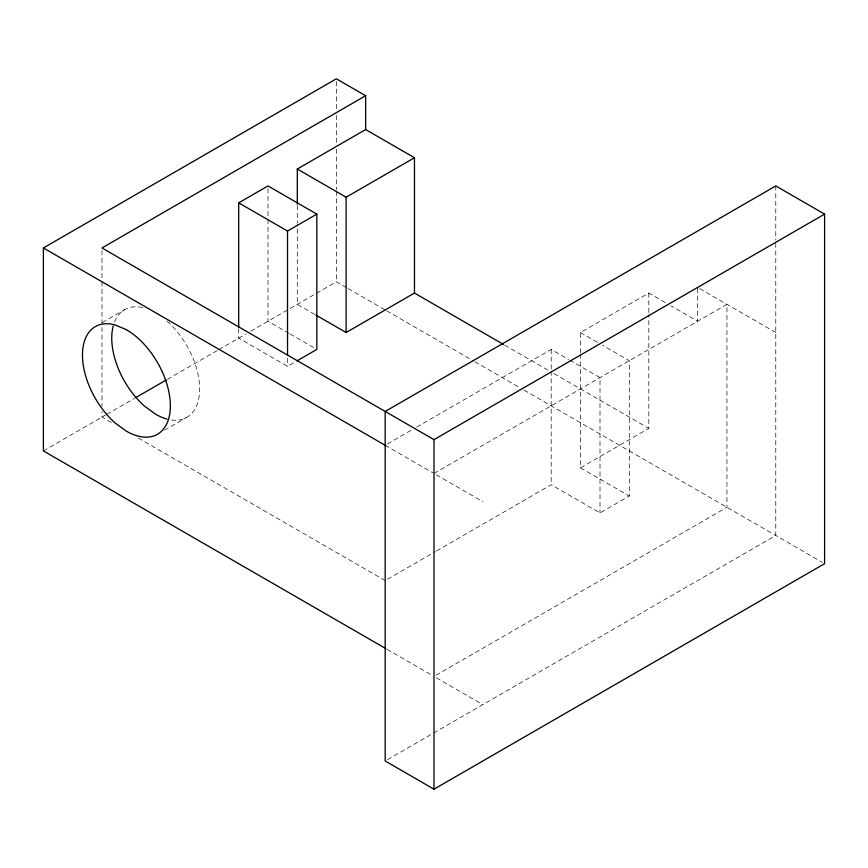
<?xml version="1.0" encoding="UTF-8"?>
<svg xmlns="http://www.w3.org/2000/svg" width="868" height="868" viewBox="0 0 868 868"><rect width="100%" height="100%" fill="white"/><g stroke="black" fill="none" stroke-linecap="round" stroke-linejoin="round"><path stroke-width="0.65" stroke-dasharray="4.34 3.25" d="M102.359 322.56L124.623 309.713M43.4 450.915L105.505 415.056M106.666 414.394L134.8 398.141M167.426 379.305L217.673 350.303M218.834 349.63L246.121 333.876M250.809 331.164L315.258 293.959M316.429 293.286L336.35 281.785L346.907 287.872M164.508 430.202L186.772 417.345M238.7 328.69L238.7 338.162L287.525 366.35L295.728 361.609M387.508 443.928L412.061 429.747M416.738 427.056L551.18 349.435L568.616 359.504M580.475 352.82L580.475 332.52L648.83 293.059L666.266 303.116M434 473.461L726.95 304.332L726.95 507.292L436.344 675.076M387.508 579.238L435.443 551.56M436.615 550.887L551.18 484.745L600.005 512.934L629.3 496.019L629.3 360.708L602.566 345.269M580.475 354.166L580.475 467.83L648.83 428.358L648.83 314.704M387.519 759.641L775.775 535.48L775.775 241.488M775.775 332.52L697.655 287.416L697.655 321.247L670.921 305.807M580.475 332.52L597.911 342.589M569.777 360.166L600.005 377.623L600.005 512.934M504.699 345.149L549.227 370.853M553.914 373.565L648.83 428.358M348.079 288.556L385.62 310.223M386.792 310.896L473.592 361.012M474.763 361.696L519.335 387.421M524.022 390.133L822.278 562.323M314.726 314.4L297.29 304.332L297.29 224.497M580.475 467.83L629.3 496.019M288.925 333.323L267.995 321.247L267.995 219.767M290.086 333.996L316.82 349.435M385.175 445.273L432.839 472.789M436.322 474.807L482.825 501.65M111.354 422.488L101.99 417.085L101.99 411.671M138.262 438.036L385.175 580.583M387.085 649.34L432.828 675.749M436.322 677.767L482.825 704.61M775.775 185.936L775.775 240.132M648.83 293.059L648.83 313.348M551.18 349.435L551.18 369.725M551.18 371.081L551.18 484.745M336.35 81.527L336.35 109.943M336.35 115.357L336.35 143.762M336.35 149.177L336.35 189.767M336.35 191.123L336.35 281.785M297.29 205.553L297.29 223.152M287.525 358.224L287.525 366.35M267.995 188.638L267.995 218.411M101.99 250.657L101.99 280.429M101.99 281.774L101.99 406.267M167.068 321.084A62.149 35.881 60 0 1 199.618 387.226A62.149 35.881 60 0 1 169.813 419.732M114.565 321.919A62.149 35.881 60 0 1 142.949 307.608"/><path stroke-width="1.3" d="M385.913 648.656L43.4 450.915L43.4 247.955L336.35 78.814L365.645 95.73L365.645 129.56L297.29 169.021L297.29 204.208M365.645 95.73L101.99 247.955L434 439.631L824.6 214.125L824.6 563.668L434 789.186L385.175 760.997L385.175 411.443L775.775 185.936L824.6 214.125M238.7 327.334L238.7 202.852L267.995 185.936L316.82 214.125L316.82 349.435L296.899 360.936M238.7 202.852L287.525 231.04L316.82 214.125M297.29 169.021L346.115 197.21L414.47 157.748L414.47 293.059L503.527 344.477M135.875 397.522L166.255 379.989M315.887 315.073L346.115 332.52L414.47 293.059M365.645 129.56L414.47 157.748M43.4 247.955L385.913 445.696M434 439.631L434 789.186M346.115 197.21L346.115 332.52M287.525 231.04L287.525 355.522M113.252 325.891A62.149 35.881 60 0 0 144.327 405.974L155.697 414.264A62.149 35.881 60 0 0 167.068 419.103M126.402 329.699L115.032 324.86A62.149 35.881 60 0 0 82.46 355.066A62.149 35.881 60 0 0 115.032 422.89L126.402 431.179A62.149 35.881 60 0 0 170.345 405.812A62.149 35.881 60 0 0 126.402 329.699"/></g></svg>
